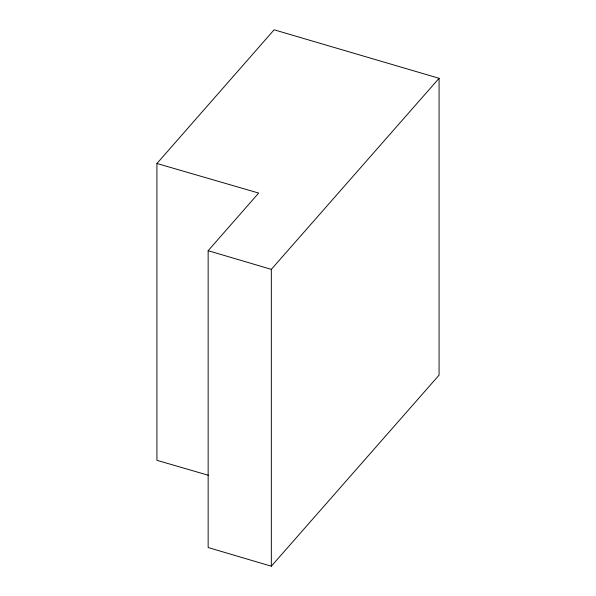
<?xml version="1.0" encoding="UTF-8"?>
<svg xmlns="http://www.w3.org/2000/svg" width="596" height="596" viewBox="0 0 596 596"><rect width="100%" height="100%" fill="white"/><g stroke="black" fill="none" stroke-linecap="round" stroke-linejoin="round"><path stroke-width="0.89" d="M156.927 163.498L274.115 29.8L439.073 78.292L439.073 375.122L271.329 566.2L208.146 547.53L208.146 250.7L258.686 193.059L156.927 163.498L156.927 460.328L208.704 475.37M271.329 566.2L271.329 269.37L439.073 78.292M208.146 250.7L271.329 269.37"/></g></svg>
